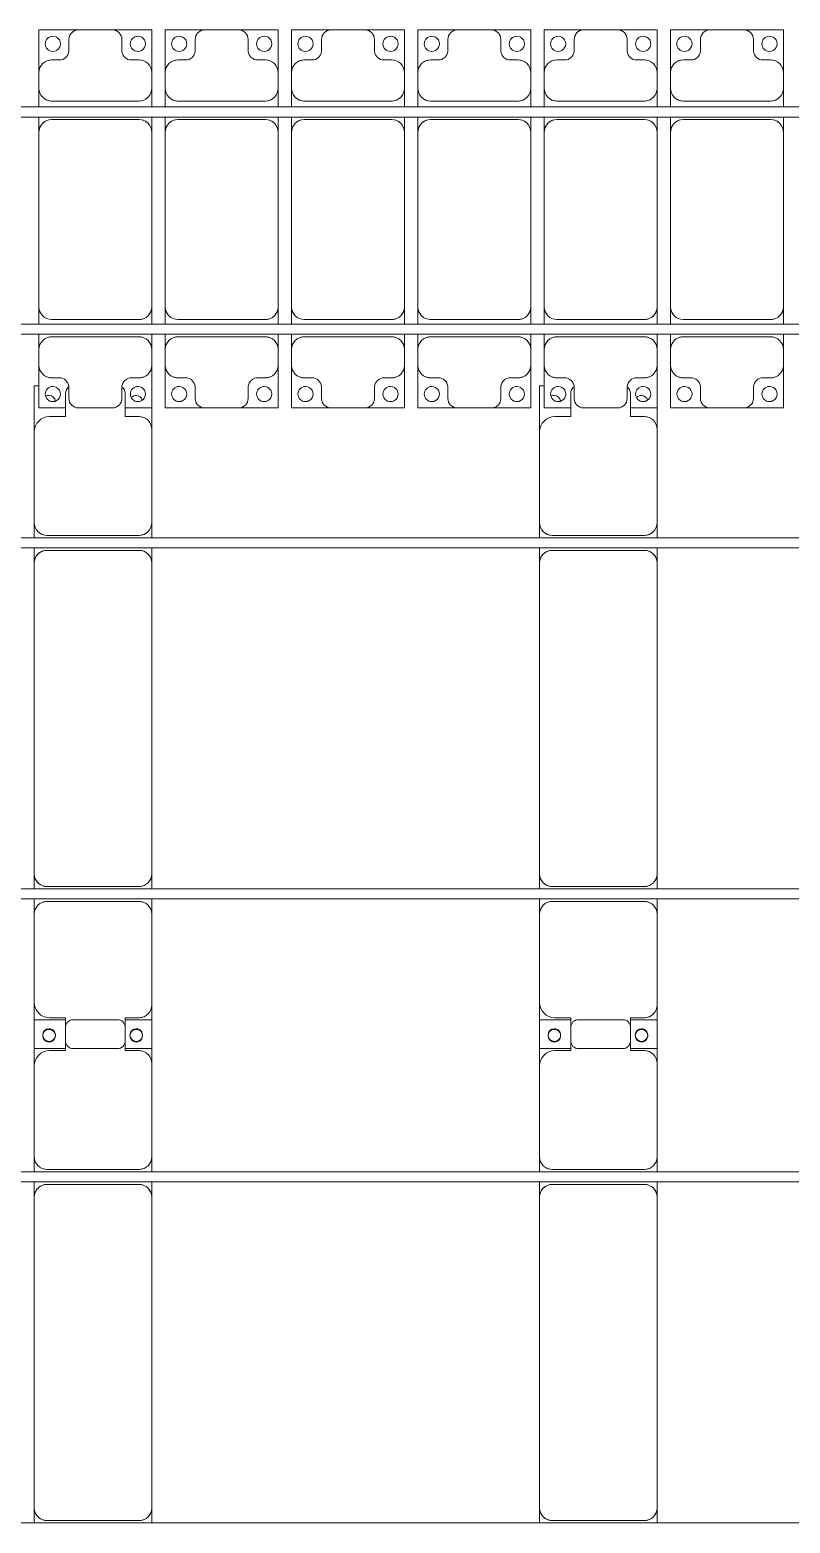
# Model space of a CAD drawing. Header units: millimetres. Extents: x -201615 to 10595, y 61217 to 115919.
# Drawn here: x -120134 to -117125, y 102841 to 108753 of the extents above; entities that cross this region are included whole.
import ezdxf

# ---------------------------------------------------------------- set-up
doc = ezdxf.new("R2010")
doc.units = ezdxf.units.MM
doc.layers.add('A-GENM', color=13, linetype='Continuous', lineweight=9)
doc.layers.add('S-BEAM', color=12, linetype='Continuous', lineweight=9)

# ---------------------------------------------------------------- blocks, each defined once
blk = doc.blocks.new('Dai phaodi lai - DẢI PHAO ĐI LẠI-38152-BỐ TRÍ KHUNG KẾT CẤU BÈ PIN 03')
at = {"layer": 'A-GENM', "color": 7}
for p, q in [((73776.8, 748.4), (73933.1, 748.4)), ((73776.8, 579.3), (73776.8, 748.4)), ((73895.1, 710.4), (73895.1, 670.7)), ((74066.9, 748.4), (73933.1, 748.4)), ((74066.9, 748.4), (74223.2, 748.4)), ((74104.9, 670.7), (74104.9, 710.4)), ((74223.2, 748.4), (74223.2, 579.3)), ((74276.8, 748.4), (74433.1, 748.4)), ((74276.8, 579.3), (74276.8, 748.4)), ((74395.1, 710.4), (74395.1, 670.7)), ((74566.9, 748.4), (74433.1, 748.4)), ((74566.9, 748.4), (74723.2, 748.4)), ((74604.9, 670.7), (74604.9, 710.4)), ((74723.2, 748.4), (74723.2, 579.3)), ((74776.8, 748.4), (74933.1, 748.4)), ((74776.8, 579.3), (74776.8, 748.4)), ((74895.1, 710.4), (74895.1, 670.7)), ((75066.9, 748.4), (74933.1, 748.4)), ((75066.9, 748.4), (75223.2, 748.4)), ((75104.9, 670.7), (75104.9, 710.4)), ((75223.2, 748.4), (75223.2, 579.3)), ((75276.8, 748.4), (75433.1, 748.4)), ((75276.8, 579.3), (75276.8, 748.4)), ((75395.1, 710.4), (75395.1, 670.7)), ((75566.9, 748.4), (75433.1, 748.4)), ((75566.9, 748.4), (75723.2, 748.4)), ((75604.9, 670.7), (75604.9, 710.4)), ((75723.2, 748.4), (75723.2, 579.3)), ((75776.8, 748.4), (75933.1, 748.4)), ((75776.8, 579.3), (75776.8, 748.4)), ((75895.1, 710.4), (75895.1, 670.7)), ((76066.9, 748.4), (75933.1, 748.4)), ((76066.9, 748.4), (76223.2, 748.4)), ((76104.9, 670.7), (76104.9, 710.4)), ((76223.2, 748.4), (76223.2, 579.3)), ((76276.8, 748.4), (76433.1, 748.4)), ((76276.8, 579.3), (76276.8, 748.4)), ((76395.1, 710.4), (76395.1, 670.7)), ((76566.9, 748.4), (76433.1, 748.4)), ((76566.9, 748.4), (76723.2, 748.4)), ((76604.9, 670.7), (76604.9, 710.4)), ((76723.2, 748.4), (76723.2, 579.3)), ((73864.3, 629.3), (73826.8, 629.3)), ((74173.2, 629.3), (74135.7, 629.3)), ((74364.3, 629.3), (74326.8, 629.3)), ((74673.2, 629.3), (74635.7, 629.3)), ((74864.3, 629.3), (74826.8, 629.3)), ((75173.2, 629.3), (75135.7, 629.3)), ((75364.3, 629.3), (75326.8, 629.3)), ((75673.2, 629.3), (75635.7, 629.3)), ((75864.3, 629.3), (75826.8, 629.3)), ((76173.2, 629.3), (76135.7, 629.3)), ((76364.3, 629.3), (76326.8, 629.3)), ((76673.2, 629.3), (76635.7, 629.3)), ((73776.8, 579.3), (73776.8, 516.7)), ((74223.2, 516.7), (74223.2, 579.3)), ((74276.8, 579.3), (74276.8, 516.7)), ((74723.2, 516.7), (74723.2, 579.3)), ((74776.8, 579.3), (74776.8, 516.7)), ((75223.2, 516.7), (75223.2, 579.3)), ((75276.8, 579.3), (75276.8, 516.7)), ((75723.2, 516.7), (75723.2, 579.3)), ((75776.8, 579.3), (75776.8, 516.7)), ((76223.2, 516.7), (76223.2, 579.3)), ((76276.8, 579.3), (76276.8, 516.7)), ((76723.2, 516.7), (76723.2, 579.3)), ((73776.8, 443.3), (73776.8, 516.7)), ((74223.2, 516.7), (74223.2, 443.3)), ((74276.8, 443.3), (74276.8, 516.7)), ((74723.2, 516.7), (74723.2, 443.3)), ((74776.8, 443.3), (74776.8, 516.7)), ((75223.2, 516.7), (75223.2, 443.3)), ((75276.8, 443.3), (75276.8, 516.7)), ((75723.2, 516.7), (75723.2, 443.3)), ((75776.8, 443.3), (75776.8, 516.7)), ((76223.2, 516.7), (76223.2, 443.3)), ((76276.8, 443.3), (76276.8, 516.7)), ((76723.2, 516.7), (76723.2, 443.3)), ((73826.8, 466.7), (74173.2, 466.7)), ((74326.8, 466.7), (74673.2, 466.7)), ((74826.8, 466.7), (75173.2, 466.7)), ((75326.8, 466.7), (75673.2, 466.7)), ((75826.8, 466.7), (76173.2, 466.7)), ((76326.8, 466.7), (76673.2, 466.7)), ((73776.8, 343.3), (73776.8, 403.3)), ((74173.2, 393.3), (73826.8, 393.3)), ((74223.2, 403.3), (74223.2, 343.3)), ((74276.8, 343.3), (74276.8, 403.3)), ((74673.2, 393.3), (74326.8, 393.3)), ((74723.2, 403.3), (74723.2, 343.3)), ((74776.8, 343.3), (74776.8, 403.3)), ((75173.2, 393.3), (74826.8, 393.3)), ((75223.2, 403.3), (75223.2, 343.3)), ((75276.8, 343.3), (75276.8, 403.3)), ((75673.2, 393.3), (75326.8, 393.3)), ((75723.2, 403.3), (75723.2, 343.3)), ((75776.8, 343.3), (75776.8, 403.3)), ((76173.2, 393.3), (75826.8, 393.3)), ((76223.2, 403.3), (76223.2, 343.3)), ((76276.8, 343.3), (76276.8, 403.3)), ((76673.2, 393.3), (76326.8, 393.3)), ((76723.2, 403.3), (76723.2, 343.3)), ((73776.8, 343.3), (73776.8, -348.3)), ((74223.2, -348.3), (74223.2, 343.3)), ((74276.8, 343.3), (74276.8, -348.3)), ((74723.2, -348.3), (74723.2, 343.3)), ((74776.8, 343.3), (74776.8, -348.3)), ((75223.2, -348.3), (75223.2, 343.3)), ((75276.8, 343.3), (75276.8, -348.3)), ((75723.2, -348.3), (75723.2, 343.3)), ((75776.8, 343.3), (75776.8, -348.3)), ((76223.2, -348.3), (76223.2, 343.3)), ((76276.8, 343.3), (76276.8, -348.3)), ((76723.2, -348.3), (76723.2, 343.3)), ((73776.8, -416.7), (73776.8, -348.3)), ((74223.2, -348.3), (74223.2, -416.7)), ((74276.8, -416.7), (74276.8, -348.3)), ((74723.2, -348.3), (74723.2, -416.7)), ((74776.8, -416.7), (74776.8, -348.3)), ((75223.2, -348.3), (75223.2, -416.7)), ((75276.8, -416.7), (75276.8, -348.3)), ((75723.2, -348.3), (75723.2, -416.7)), ((75776.8, -416.7), (75776.8, -348.3)), ((76223.2, -348.3), (76223.2, -416.7)), ((76276.8, -416.7), (76276.8, -348.3)), ((76723.2, -348.3), (76723.2, -416.7)), ((73826.8, -398.3), (74173.2, -398.3)), ((74326.8, -398.3), (74673.2, -398.3)), ((74826.8, -398.3), (75173.2, -398.3)), ((75326.8, -398.3), (75673.2, -398.3)), ((75826.8, -398.3), (76173.2, -398.3)), ((76326.8, -398.3), (76673.2, -398.3)), ((73776.8, -516.7), (73776.8, -456.7)), ((74173.2, -466.7), (73826.8, -466.7)), ((74223.2, -456.7), (74223.2, -516.7)), ((74276.8, -516.7), (74276.8, -456.7)), ((74673.2, -466.7), (74326.8, -466.7)), ((74723.2, -456.7), (74723.2, -516.7)), ((74776.8, -516.7), (74776.8, -456.7)), ((75173.2, -466.7), (74826.8, -466.7)), ((75223.2, -456.7), (75223.2, -516.7)), ((75276.8, -516.7), (75276.8, -456.7)), ((75673.2, -466.7), (75326.8, -466.7)), ((75723.2, -456.7), (75723.2, -516.7)), ((75776.8, -516.7), (75776.8, -456.7)), ((76173.2, -466.7), (75826.8, -466.7)), ((76223.2, -456.7), (76223.2, -516.7)), ((76276.8, -516.7), (76276.8, -456.7)), ((76673.2, -466.7), (76326.8, -466.7)), ((76723.2, -456.7), (76723.2, -516.7)), ((73776.8, -516.7), (73776.8, -579.3)), ((74223.2, -579.3), (74223.2, -516.7)), ((74276.8, -516.7), (74276.8, -579.3)), ((74723.2, -579.3), (74723.2, -516.7)), ((74776.8, -516.7), (74776.8, -579.3)), ((75223.2, -579.3), (75223.2, -516.7)), ((75276.8, -516.7), (75276.8, -579.3)), ((75723.2, -579.3), (75723.2, -516.7)), ((75776.8, -516.7), (75776.8, -579.3)), ((76223.2, -579.3), (76223.2, -516.7)), ((76276.8, -516.7), (76276.8, -579.3)), ((76723.2, -579.3), (76723.2, -516.7)), ((73776.8, -748.4), (73776.8, -579.3)), ((74223.2, -579.3), (74223.2, -748.4)), ((74276.8, -748.4), (74276.8, -579.3)), ((74723.2, -579.3), (74723.2, -748.4)), ((74776.8, -748.4), (74776.8, -579.3)), ((75223.2, -579.3), (75223.2, -748.4)), ((75276.8, -748.4), (75276.8, -579.3)), ((75723.2, -579.3), (75723.2, -748.4)), ((75776.8, -748.4), (75776.8, -579.3)), ((76223.2, -579.3), (76223.2, -748.4)), ((76276.8, -748.4), (76276.8, -579.3)), ((76723.2, -579.3), (76723.2, -748.4)), ((73826.8, -629.3), (73864.3, -629.3)), ((74135.7, -629.3), (74173.2, -629.3)), ((74326.8, -629.3), (74364.3, -629.3)), ((74635.7, -629.3), (74673.2, -629.3)), ((74826.8, -629.3), (74864.3, -629.3)), ((75135.7, -629.3), (75173.2, -629.3)), ((75326.8, -629.3), (75364.3, -629.3)), ((75635.7, -629.3), (75673.2, -629.3)), ((75826.8, -629.3), (75864.3, -629.3)), ((76135.7, -629.3), (76173.2, -629.3)), ((76326.8, -629.3), (76364.3, -629.3)), ((76635.7, -629.3), (76673.2, -629.3)), ((73895.1, -670.7), (73895.1, -710.4)), ((74104.9, -710.4), (74104.9, -670.7)), ((74395.1, -670.7), (74395.1, -710.4)), ((74604.9, -710.4), (74604.9, -670.7)), ((74895.1, -670.7), (74895.1, -710.4)), ((75104.9, -710.4), (75104.9, -670.7)), ((75395.1, -670.7), (75395.1, -710.4)), ((75604.9, -710.4), (75604.9, -670.7)), ((75895.1, -670.7), (75895.1, -710.4)), ((76104.9, -710.4), (76104.9, -670.7)), ((76395.1, -670.7), (76395.1, -710.4)), ((76604.9, -710.4), (76604.9, -670.7)), ((73881.6, -748.4), (73776.8, -748.4)), ((73933.1, -748.4), (74066.9, -748.4)), ((74223.2, -748.4), (74118, -748.4)), ((74433.1, -748.4), (74276.8, -748.4)), ((74433.1, -748.4), (74566.9, -748.4)), ((74723.2, -748.4), (74566.9, -748.4)), ((74933.1, -748.4), (74776.8, -748.4)), ((74933.1, -748.4), (75066.9, -748.4)), ((75223.2, -748.4), (75066.9, -748.4)), ((75433.1, -748.4), (75276.8, -748.4)), ((75433.1, -748.4), (75566.9, -748.4)), ((75723.2, -748.4), (75566.9, -748.4)), ((75881.6, -748.4), (75776.8, -748.4)), ((75933.1, -748.4), (76066.9, -748.4)), ((76223.2, -748.4), (76118, -748.4)), ((76433.1, -748.4), (76276.8, -748.4)), ((76433.1, -748.4), (76566.9, -748.4)), ((76723.2, -748.4), (76566.9, -748.4))]:
    blk.add_line(p, q, dxfattribs=at)
for centre, radius, start, end in [((73831.6, 693.3), 30, 90, 270), ((73831.6, 693.3), 30, 270, 90), ((73933.1, 710.4), 38, 90, 180), ((73933.1, 710.4), 38, 90, 120), ((74066.9, 710.4), 38, 360, 90), ((74066.9, 710.4), 38, 60, 90), ((74168.4, 693.3), 30, 90, 270), ((74168.4, 693.3), 30, 270, 90), ((74331.6, 693.3), 30, 90, 270), ((74331.6, 693.3), 30, 270, 90), ((74433.1, 710.4), 38, 90, 180), ((74433.1, 710.4), 38, 90, 120), ((74566.9, 710.4), 38, 0, 90), ((74566.9, 710.4), 38, 60, 90), ((74668.4, 693.3), 30, 90, 270), ((74668.4, 693.3), 30, 270, 90), ((74831.6, 693.3), 30, 90, 270), ((74831.6, 693.3), 30, 270, 90), ((74933.1, 710.4), 38, 90, 180), ((74933.1, 710.4), 38, 90, 120), ((75066.9, 710.4), 38, 0, 90), ((75066.9, 710.4), 38, 60, 90), ((75168.4, 693.3), 30, 90, 270), ((75168.4, 693.3), 30, 270, 90), ((75331.6, 693.3), 30, 90, 270), ((75331.6, 693.3), 30, 270, 90), ((75433.1, 710.4), 38, 90, 180), ((75433.1, 710.4), 38, 90, 120), ((75566.9, 710.4), 38, 360, 90), ((75566.9, 710.4), 38, 60, 90), ((75668.4, 693.3), 30, 90, 270), ((75668.4, 693.3), 30, 270, 90), ((75831.6, 693.3), 30, 90, 270), ((75831.6, 693.3), 30, 270, 90), ((75933.1, 710.4), 38, 90, 180), ((75933.1, 710.4), 38, 90, 120), ((76066.9, 710.4), 38, 0, 90), ((76066.9, 710.4), 38, 60, 90), ((76168.4, 693.3), 30, 90, 270), ((76168.4, 693.3), 30, 270, 90), ((76331.6, 693.3), 30, 90, 270), ((76331.6, 693.3), 30, 270, 90), ((76433.1, 710.4), 38, 90, 180), ((76433.1, 710.4), 38, 90, 120), ((76566.9, 710.4), 38, 0, 90), ((76566.9, 710.4), 38, 60, 90), ((76668.4, 693.3), 30, 90, 270), ((76668.4, 693.3), 30, 270, 90), ((73855.2, 668.2), 40, 283.18854, 3.50807), ((74144.8, 668.2), 40, 176.49193, 256.81146), ((74355.2, 668.2), 40, 283.18854, 3.50807), ((74644.8, 668.2), 40, 176.49193, 256.81146), ((74855.2, 668.2), 40, 283.18854, 3.50807), ((75144.8, 668.2), 40, 176.49193, 256.81146), ((75355.2, 668.2), 40, 283.18854, 3.50807), ((75644.8, 668.2), 40, 176.49193, 256.81146), ((75855.2, 668.2), 40, 283.18854, 3.50807), ((76144.8, 668.2), 40, 176.49193, 256.81146), ((76355.2, 668.2), 40, 283.18854, 3.50807), ((76644.8, 668.2), 40, 176.49193, 256.81146), ((73826.8, 579.3), 50, 90, 180), ((73826.8, 579.3), 50, 90, 120), ((74173.2, 579.3), 50, 0, 90), ((74173.2, 579.3), 50, 60.51193, 90), ((74326.8, 579.3), 50, 90, 180), ((74326.8, 579.3), 50, 90, 120), ((74673.2, 579.3), 50, 0, 90), ((74673.2, 579.3), 50, 60, 90), ((74826.8, 579.3), 50, 90, 180), ((74826.8, 579.3), 50, 90, 120), ((75173.2, 579.3), 50, 0, 90), ((75173.2, 579.3), 50, 60, 90), ((75326.8, 579.3), 50, 90, 180), ((75326.8, 579.3), 50, 90, 120), ((75673.2, 579.3), 50, 360, 90), ((75673.2, 579.3), 50, 60, 90), ((75826.8, 579.3), 50, 90, 180), ((75826.8, 579.3), 50, 90, 120), ((76173.2, 579.3), 50, 0, 90), ((76173.2, 579.3), 50, 60, 90), ((76326.8, 579.3), 50, 90, 180), ((76326.8, 579.3), 50, 90, 120), ((76673.2, 579.3), 50, 0, 90), ((76673.2, 579.3), 50, 60, 90), ((73826.8, 516.7), 50, 180, 270), ((73826.8, 516.7), 50, 240, 270), ((74173.2, 516.7), 50, 270, 0), ((74173.2, 516.7), 50, 270, 299.48561), ((74326.8, 516.7), 50, 180, 270), ((74326.8, 516.7), 50, 240, 270), ((74673.2, 516.7), 50, 270, 0), ((74673.2, 516.7), 50, 270, 300), ((74826.8, 516.7), 50, 180, 270), ((74826.8, 516.7), 50, 240, 270), ((75173.2, 516.7), 50, 270, 0), ((75173.2, 516.7), 50, 270, 300), ((75326.8, 516.7), 50, 180, 270), ((75326.8, 516.7), 50, 240, 270), ((75673.2, 516.7), 50, 270, 0), ((75673.2, 516.7), 50, 270, 300), ((75826.8, 516.7), 50, 180, 270), ((75826.8, 516.7), 50, 240, 270), ((76173.2, 516.7), 50, 270, 360), ((76173.2, 516.7), 50, 270, 300), ((76326.8, 516.7), 50, 180, 270), ((76326.8, 516.7), 50, 240, 270), ((76673.2, 516.7), 50, 270, 360), ((76673.2, 516.7), 50, 270, 300), ((73826.8, 343.3), 50, 90, 180), ((73826.8, 343.3), 50, 150, 180), ((73826.8, 343.3), 50, 105, 135), ((74173.2, 343.3), 50, 0, 90), ((74173.2, 343.3), 50, 45, 75), ((74326.8, 343.3), 50, 90, 180), ((74326.8, 343.3), 50, 150, 180), ((74326.8, 343.3), 50, 105, 135), ((74673.2, 343.3), 50, 0, 90), ((74673.2, 343.3), 50, 45, 75), ((74826.8, 343.3), 50, 90, 180), ((74826.8, 343.3), 50, 150, 180), ((74826.8, 343.3), 50, 105, 135), ((75173.2, 343.3), 50, 360, 90), ((75173.2, 343.3), 50, 45, 75), ((75326.8, 343.3), 50, 90, 180), ((75326.8, 343.3), 50, 150, 180), ((75326.8, 343.3), 50, 105, 135), ((75673.2, 343.3), 50, 0, 90), ((75673.2, 343.3), 50, 45, 75), ((75826.8, 343.3), 50, 90, 180), ((75826.8, 343.3), 50, 150, 180), ((75826.8, 343.3), 50, 105, 135), ((76173.2, 343.3), 50, 360, 90), ((76173.2, 343.3), 50, 45, 75), ((76326.8, 343.3), 50, 90, 180), ((76326.8, 343.3), 50, 150, 180), ((76326.8, 343.3), 50, 105, 135), ((76673.2, 343.3), 50, 0, 90), ((76673.2, 343.3), 50, 45, 75), ((73826.8, -348.3), 50, 180, 270), ((74173.2, -348.3), 50, 270, 360), ((74326.8, -348.3), 50, 180, 270), ((74673.2, -348.3), 50, 270, 0), ((74826.8, -348.3), 50, 180, 270), ((75173.2, -348.3), 50, 270, 0), ((75326.8, -348.3), 50, 180, 270), ((75673.2, -348.3), 50, 270, 360), ((75826.8, -348.3), 50, 180, 270), ((76173.2, -348.3), 50, 270, 0), ((76326.8, -348.3), 50, 180, 270), ((76673.2, -348.3), 50, 270, 0), ((73826.8, -348.3), 50, 195, 225), ((74173.2, -348.3), 50, 270, 299.47136), ((74173.2, -348.3), 50, 315, 345), ((74326.8, -348.3), 50, 195, 225), ((74673.2, -348.3), 50, 270, 300), ((74673.2, -348.3), 50, 315, 345), ((74826.8, -348.3), 50, 195, 225), ((75173.2, -348.3), 50, 270, 300), ((75173.2, -348.3), 50, 315, 345), ((75326.8, -348.3), 50, 195, 225), ((75673.2, -348.3), 50, 270, 300), ((75673.2, -348.3), 50, 315, 345), ((75826.8, -348.3), 50, 195, 225), ((76173.2, -348.3), 50, 270, 300), ((76173.2, -348.3), 50, 315, 345), ((76326.8, -348.3), 50, 195, 225), ((76673.2, -348.3), 50, 270, 300), ((76673.2, -348.3), 50, 315, 345), ((73826.8, -516.7), 50, 90, 180), ((73826.8, -516.7), 50, 90, 120), ((74173.2, -516.7), 50, 360, 90), ((74173.2, -516.7), 50, 60.52998, 90), ((74326.8, -516.7), 50, 90, 180), ((74326.8, -516.7), 50, 90, 120), ((74673.2, -516.7), 50, 360, 90), ((74673.2, -516.7), 50, 60, 90), ((74826.8, -516.7), 50, 90, 180), ((74826.8, -516.7), 50, 90, 120), ((75173.2, -516.7), 50, 0, 90), ((75173.2, -516.7), 50, 60, 90), ((75326.8, -516.7), 50, 90, 180), ((75326.8, -516.7), 50, 90, 120), ((75673.2, -516.7), 50, 360, 90), ((75673.2, -516.7), 50, 60, 90), ((75826.8, -516.7), 50, 90, 180), ((75826.8, -516.7), 50, 90, 120), ((76173.2, -516.7), 50, 360, 90), ((76173.2, -516.7), 50, 60, 90), ((76326.8, -516.7), 50, 90, 180), ((76326.8, -516.7), 50, 90, 120), ((76673.2, -516.7), 50, 360, 90), ((76673.2, -516.7), 50, 60, 90), ((73826.8, -579.3), 50, 180, 270), ((74173.2, -579.3), 50, 270, 0), ((74326.8, -579.3), 50, 180, 270), ((74673.2, -579.3), 50, 270, 0), ((74826.8, -579.3), 50, 180, 270), ((75173.2, -579.3), 50, 270, 0), ((75326.8, -579.3), 50, 180, 270), ((75673.2, -579.3), 50, 270, 360), ((75826.8, -579.3), 50, 180, 270), ((76173.2, -579.3), 50, 270, 0), ((76326.8, -579.3), 50, 180, 270), ((76673.2, -579.3), 50, 270, 360), ((73826.8, -579.3), 50, 240, 270), ((73855.2, -668.2), 40, 356.49193, 76.81146), ((74144.8, -668.2), 40, 103.18854, 183.50807), ((74173.2, -579.3), 50, 270, 299.46756), ((74326.8, -579.3), 50, 240, 270), ((74355.2, -668.2), 40, 356.49193, 76.81146), ((74644.8, -668.2), 40, 103.18854, 183.50807), ((74673.2, -579.3), 50, 270, 300), ((74826.8, -579.3), 50, 240, 270), ((74855.2, -668.2), 40, 356.49193, 76.81146), ((75144.8, -668.2), 40, 103.18854, 183.50807), ((75173.2, -579.3), 50, 270, 300), ((75326.8, -579.3), 50, 240, 270), ((75355.2, -668.2), 40, 356.49193, 76.81146), ((75644.8, -668.2), 40, 103.18854, 183.50807), ((75673.2, -579.3), 50, 270, 300), ((75826.8, -579.3), 50, 240, 270), ((75855.2, -668.2), 40, 356.49193, 76.81146), ((76144.8, -668.2), 40, 103.18854, 183.50807), ((76173.2, -579.3), 50, 270, 300), ((76326.8, -579.3), 50, 240, 270), ((76355.2, -668.2), 40, 356.49193, 76.81146), ((76644.8, -668.2), 40, 103.18854, 183.50807), ((76673.2, -579.3), 50, 270, 300), ((73831.6, -693.3), 30, 90, 270), ((73831.6, -693.3), 30, 270, 90), ((74168.4, -693.3), 30, 90, 270), ((74168.4, -693.3), 30, 270, 90), ((74331.6, -693.3), 30, 90, 270), ((74331.6, -693.3), 30, 270, 90), ((74668.4, -693.3), 30, 90, 270), ((74668.4, -693.3), 30, 270, 90), ((74831.6, -693.3), 30, 90, 270), ((74831.6, -693.3), 30, 270, 90), ((75168.4, -693.3), 30, 90, 270), ((75168.4, -693.3), 30, 270, 90), ((75331.6, -693.3), 30, 90, 270), ((75331.6, -693.3), 30, 270, 90), ((75668.4, -693.3), 30, 90, 270), ((75668.4, -693.3), 30, 270, 90), ((75831.6, -693.3), 30, 90, 270), ((75831.6, -693.3), 30, 270, 90), ((76168.4, -693.3), 30, 90, 270), ((76168.4, -693.3), 30, 270, 90), ((76331.6, -693.3), 30, 90, 270), ((76331.6, -693.3), 30, 270, 90), ((76668.4, -693.3), 30, 90, 270), ((76668.4, -693.3), 30, 270, 90), ((73933.1, -710.4), 38, 180, 270), ((74066.9, -710.4), 38, 270, 360), ((74433.1, -710.4), 38, 180, 270), ((74433.1, -710.4), 38, 240, 270), ((74566.9, -710.4), 38, 270, 360), ((74566.9, -710.4), 38, 270, 300), ((74933.1, -710.4), 38, 180, 270), ((74933.1, -710.4), 38, 240, 270), ((75066.9, -710.4), 38, 270, 360), ((75066.9, -710.4), 38, 270, 300), ((75433.1, -710.4), 38, 180, 270), ((75433.1, -710.4), 38, 240, 270), ((75566.9, -710.4), 38, 270, 0), ((75566.9, -710.4), 38, 270, 300), ((75933.1, -710.4), 38, 180, 270), ((76066.9, -710.4), 38, 270, 360), ((76433.1, -710.4), 38, 180, 270), ((76433.1, -710.4), 38, 240, 270), ((76566.9, -710.4), 38, 270, 360), ((76566.9, -710.4), 38, 270, 300)]:
    blk.add_arc(centre, radius, start, end, dxfattribs=at)
blk = doc.blocks.new('Dai phao do pin - DẢI PHAO ĐỠ PIN-V13-BỐ TRÍ KHUNG KẾT CẤU BÈ PIN 03')
at = {"layer": 'A-GENM', "color": 7}
for p, q in [((29440.3, 241.6), (29499.7, 241.6)), ((30730.3, 241.6), (29499.7, 241.6)), ((30730.3, 241.6), (30790.3, 241.6)), ((30830.3, 241.6), (30889.7, 241.6)), ((31249.7, 241.6), (30889.7, 241.6)), ((31249.7, 241.6), (31432.2, 241.6)), ((31317.8, 241.6), (31500.3, 241.6)), ((31317.8, 118.2), (31317.8, 241.6)), ((31432.2, 241.6), (31432.2, 118.2)), ((31850.3, 241.6), (31500.3, 241.6)), ((31850.3, 241.6), (31910.3, 241.6)), ((31950.3, 241.6), (32009.7, 241.6)), ((33240.3, 241.6), (32009.7, 241.6)), ((33240.3, 241.6), (33300.3, 241.6)), ((33340.3, 241.6), (33399.7, 241.6)), ((33759.7, 241.6), (33399.7, 241.6)), ((33759.7, 241.6), (33942.2, 241.6)), ((33942.2, 241.6), (33942.2, 223.1)), ((29449.7, 191.6), (29449.7, -173.4)), ((30780.3, -173.4), (30780.3, 191.6)), ((30839.7, 191.6), (30839.7, -173.4)), ((31309.7, 118.2), (31309.7, 181.6)), ((31440.3, 181.6), (31440.3, 118.2)), ((31900.3, -173.4), (31900.3, 191.6)), ((31959.7, 191.6), (31959.7, -173.4)), ((33290.3, -173.4), (33290.3, 191.6)), ((33349.7, 191.6), (33349.7, -173.4)), ((33819.7, 118.2), (33819.7, 181.6)), ((31402.2, 118.2), (31309.7, 118.2)), ((31317.8, 88.2), (31317.8, -88.2)), ((31440.3, 118.2), (31347.8, 118.2)), ((31432.2, -88.2), (31432.2, 88.2)), ((33912.2, 118.2), (33819.7, 118.2)), ((31309.7, -173.4), (31309.7, -118.2)), ((31309.7, -118.2), (31402.2, -118.2)), ((31317.8, -223.4), (31317.8, -118.2)), ((31347.8, -118.2), (31440.3, -118.2)), ((31432.2, -118.2), (31432.2, -223.4)), ((31440.3, -118.2), (31440.3, -173.4)), ((33819.7, -173.4), (33819.7, -118.2)), ((33819.7, -118.2), (33912.2, -118.2)), ((29499.7, -223.4), (29440.3, -223.4)), ((29499.7, -223.4), (30730.3, -223.4)), ((30790.3, -223.4), (30730.3, -223.4)), ((30889.7, -223.4), (30830.3, -223.4)), ((30889.7, -223.4), (31259.7, -223.4)), ((31432.2, -223.4), (31259.7, -223.4)), ((31490.3, -223.4), (31317.8, -223.4)), ((31490.3, -223.4), (31850.3, -223.4)), ((31910.3, -223.4), (31850.3, -223.4)), ((32009.7, -223.4), (31950.3, -223.4)), ((32009.7, -223.4), (33240.3, -223.4)), ((33300.3, -223.4), (33240.3, -223.4)), ((33399.7, -223.4), (33340.3, -223.4)), ((33399.7, -223.4), (33769.7, -223.4)), ((33854, -223.4), (33769.7, -223.4))]:
    blk.add_line(p, q, dxfattribs=at)
for centre, radius, start, end in [((29499.7, 191.6), 50, 90, 180), ((30730.3, 191.6), 50, 360, 90), ((30730.3, 191.6), 50, 15, 75), ((30889.7, 191.6), 50, 90, 180), ((31249.7, 181.6), 60, 360, 90), ((31500.3, 181.6), 60, 90, 180), ((31850.3, 191.6), 50, 360, 90), ((32009.7, 191.6), 50, 90, 180), ((33240.3, 191.6), 50, 360, 90), ((33240.3, 191.6), 50, 15, 75), ((33399.7, 191.6), 50, 90, 180), ((33759.7, 181.6), 60, 360, 90), ((29499.7, 191.6), 50, 120, 180), ((30889.7, 191.6), 50, 150, 180), ((31368.6, 183.2), 25, 360, 180), ((31368.6, 183.2), 25, 180, 0), ((31371.4, 183.2), 25, 0, 180), ((31371.4, 183.2), 25, 180, 360), ((31850.3, 191.6), 50, 360, 30), ((32009.7, 191.6), 50, 120, 180), ((33399.7, 191.6), 50, 150, 180), ((33878.6, 183.2), 25, 275.38345, 0), ((33878.6, 183.2), 25, 360, 30), ((31347.8, 88.2), 30, 90, 180), ((31402.2, 88.2), 30, 0, 90), ((33912.2, 88.2), 30, 34.32608, 90), ((31347.8, -88.2), 30, 180, 270), ((31402.2, -88.2), 30, 270, 360), ((33912.2, -88.2), 30, 270, 324.82922), ((29499.7, -173.4), 50, 180, 270), ((29499.7, -173.4), 50, 180, 210), ((30730.3, -173.4), 50, 270, 360), ((30730.3, -173.4), 50, 330, 360), ((30889.7, -173.4), 50, 180, 270), ((30889.7, -173.4), 50, 180, 210), ((31259.7, -173.4), 50, 270, 360), ((31259.7, -173.4), 50, 330.57652, 0), ((31368.6, -161.8), 25, 360, 180), ((31368.6, -161.8), 25, 180, 0), ((31371.4, -161.8), 25, 360, 180), ((31371.4, -161.8), 25, 180, 0), ((31490.3, -173.4), 50, 180, 270), ((31490.3, -173.4), 50, 180, 209.42584), ((31850.3, -173.4), 50, 270, 360), ((31850.3, -173.4), 50, 330, 360), ((32009.7, -173.4), 50, 180, 270), ((32009.7, -173.4), 50, 180, 210), ((33240.3, -173.4), 50, 270, 360), ((33240.3, -173.4), 50, 330, 360), ((33399.7, -173.4), 50, 180, 270), ((33399.7, -173.4), 50, 180, 210), ((33769.7, -173.4), 50, 270, 0), ((33769.7, -173.4), 50, 330.53518, 0), ((33878.6, -161.8), 25, 285, 0), ((33878.6, -161.8), 25, 0, 45), ((29499.7, -173.4), 50, 225, 255), ((30730.3, -173.4), 50, 285, 315), ((32009.7, -173.4), 50, 225, 255), ((33240.3, -173.4), 50, 285, 315)]:
    blk.add_arc(centre, radius, start, end, dxfattribs=at)
blk = doc.blocks.new('Dai phao do pin - DẢI PHAO ĐỠ PIN-V14-BỐ TRÍ KHUNG KẾT CẤU BÈ PIN 03')
at = {"layer": 'A-GENM', "color": 7}
for p, q in [((29440.3, 241.6), (29499.7, 241.6)), ((30730.3, 241.6), (29499.7, 241.6)), ((30730.3, 241.6), (30790.3, 241.6)), ((30830.3, 241.6), (30889.7, 241.6)), ((31249.7, 241.6), (30889.7, 241.6)), ((31249.7, 241.6), (31432.2, 241.6)), ((31317.8, 241.6), (31500.3, 241.6)), ((31317.8, 118.2), (31317.8, 241.6)), ((31432.2, 241.6), (31432.2, 118.2)), ((31850.3, 241.6), (31500.3, 241.6)), ((31850.3, 241.6), (31910.3, 241.6)), ((31950.3, 241.6), (32009.7, 241.6)), ((33240.3, 241.6), (32009.7, 241.6)), ((33240.3, 241.6), (33300.3, 241.6)), ((33340.3, 241.6), (33399.7, 241.6)), ((33759.7, 241.6), (33399.7, 241.6)), ((33759.7, 241.6), (33942.2, 241.6)), ((33942.2, 241.6), (33942.2, 223.1)), ((29449.7, 191.6), (29449.7, -173.4)), ((30780.3, -173.4), (30780.3, 191.6)), ((30839.7, 191.6), (30839.7, -173.4)), ((31309.7, 118.2), (31309.7, 181.6)), ((31440.3, 181.6), (31440.3, 118.2)), ((31900.3, -173.4), (31900.3, 191.6)), ((31959.7, 191.6), (31959.7, -173.4)), ((33290.3, -173.4), (33290.3, 191.6)), ((33349.7, 191.6), (33349.7, -173.4)), ((33819.7, 118.2), (33819.7, 181.6)), ((31402.2, 118.2), (31309.7, 118.2)), ((31317.8, 88.2), (31317.8, -88.2)), ((31440.3, 118.2), (31347.8, 118.2)), ((31432.2, -88.2), (31432.2, 88.2)), ((33912.2, 118.2), (33819.7, 118.2)), ((31309.7, -173.4), (31309.7, -118.2)), ((31309.7, -118.2), (31402.2, -118.2)), ((31317.8, -223.4), (31317.8, -118.2)), ((31347.8, -118.2), (31440.3, -118.2)), ((31432.2, -118.2), (31432.2, -223.4)), ((31440.3, -118.2), (31440.3, -173.4)), ((33819.7, -173.4), (33819.7, -118.2)), ((33819.7, -118.2), (33912.2, -118.2)), ((29499.7, -223.4), (29440.3, -223.4)), ((29499.7, -223.4), (30730.3, -223.4)), ((30790.3, -223.4), (30730.3, -223.4)), ((30889.7, -223.4), (30830.3, -223.4)), ((30889.7, -223.4), (31259.7, -223.4)), ((31432.2, -223.4), (31259.7, -223.4)), ((31490.3, -223.4), (31317.8, -223.4)), ((31490.3, -223.4), (31850.3, -223.4)), ((31910.3, -223.4), (31850.3, -223.4)), ((32009.7, -223.4), (31950.3, -223.4)), ((32009.7, -223.4), (33240.3, -223.4)), ((33300.3, -223.4), (33240.3, -223.4)), ((33399.7, -223.4), (33340.3, -223.4)), ((33399.7, -223.4), (33769.7, -223.4)), ((33854, -223.4), (33769.7, -223.4))]:
    blk.add_line(p, q, dxfattribs=at)
for centre, radius, start, end in [((29499.7, 191.6), 50, 90, 180), ((30730.3, 191.6), 50, 360, 90), ((30730.3, 191.6), 50, 15, 75), ((30889.7, 191.6), 50, 90, 180), ((31249.7, 181.6), 60, 360, 90), ((31500.3, 181.6), 60, 90, 180), ((31850.3, 191.6), 50, 360, 90), ((32009.7, 191.6), 50, 90, 180), ((33240.3, 191.6), 50, 360, 90), ((33240.3, 191.6), 50, 15, 75), ((33399.7, 191.6), 50, 90, 180), ((33759.7, 181.6), 60, 360, 90), ((29499.7, 191.6), 50, 120, 180), ((30889.7, 191.6), 50, 150, 180), ((31368.6, 183.2), 25, 360, 180), ((31368.6, 183.2), 25, 180, 0), ((31371.4, 183.2), 25, 0, 180), ((31371.4, 183.2), 25, 180, 360), ((31850.3, 191.6), 50, 360, 30), ((32009.7, 191.6), 50, 120, 180), ((33399.7, 191.6), 50, 150, 180), ((33878.6, 183.2), 25, 275.38345, 0), ((33878.6, 183.2), 25, 360, 30), ((31347.8, 88.2), 30, 90, 180), ((31402.2, 88.2), 30, 0, 90), ((33912.2, 88.2), 30, 34.32608, 90), ((31347.8, -88.2), 30, 180, 270), ((31402.2, -88.2), 30, 270, 360), ((33912.2, -88.2), 30, 270, 324.82922), ((29499.7, -173.4), 50, 180, 270), ((29499.7, -173.4), 50, 180, 210), ((30730.3, -173.4), 50, 270, 360), ((30730.3, -173.4), 50, 330, 360), ((30889.7, -173.4), 50, 180, 270), ((30889.7, -173.4), 50, 180, 210), ((31259.7, -173.4), 50, 270, 360), ((31259.7, -173.4), 50, 330, 0), ((31368.6, -161.8), 25, 360, 180), ((31368.6, -161.8), 25, 180, 0), ((31371.4, -161.8), 25, 360, 180), ((31371.4, -161.8), 25, 180, 0), ((31490.3, -173.4), 50, 180, 270), ((31490.3, -173.4), 50, 180, 210), ((31850.3, -173.4), 50, 270, 360), ((31850.3, -173.4), 50, 330, 360), ((32009.7, -173.4), 50, 180, 270), ((32009.7, -173.4), 50, 180, 210), ((33240.3, -173.4), 50, 270, 360), ((33240.3, -173.4), 50, 330, 360), ((33399.7, -173.4), 50, 180, 270), ((33399.7, -173.4), 50, 180, 210), ((33769.7, -173.4), 50, 270, 0), ((33769.7, -173.4), 50, 330, 0), ((33878.6, -161.8), 25, 285, 0), ((33878.6, -161.8), 25, 0, 45), ((29499.7, -173.4), 50, 225, 255), ((30730.3, -173.4), 50, 285, 315), ((32009.7, -173.4), 50, 225, 255), ((33240.3, -173.4), 50, 285, 315)]:
    blk.add_arc(centre, radius, start, end, dxfattribs=at)
blk = doc.blocks.new('Dầm C52 - Dầm C52-37700-BỐ TRÍ KHUNG KẾT CẤU BÈ PIN 03')
at = {"layer": 'S-BEAM', "color": 1, "lineweight": 18}
for p, q in [((-50562.7, 20), (50562.7, 20)), ((50562.7, -20), (-50562.7, -20))]:
    blk.add_line(p, q, dxfattribs=at)
blk = doc.blocks.new('HOBANMONG_BEPIN 3_rvt-1-BỐ TRÍ KHUNG KẾT CẤU BÈ PIN 03')
at = {"layer": 'A-GENM', "lineweight": 9}
for name, p, rotation in [('Dai phaodi lai - DẢI PHAO ĐI LẠI-38152-BỐ TRÍ KHUNG KẾT CẤU BÈ PIN 03', (-193874.7, 108003.4), 0.0007586094741477002), ('Dai phao do pin - DẢI PHAO ĐỠ PIN-V13-BỐ TRÍ KHUNG KẾT CẤU BÈ PIN 03', (-119874.4, 73402), 90.00075860989254), ('Dai phao do pin - DẢI PHAO ĐỠ PIN-V14-BỐ TRÍ KHUNG KẾT CẤU BÈ PIN 03', (-117874.4, 73402), 90.00075860989254)]:
    blk.add_blockref(name, p, dxfattribs=dict(at, rotation=rotation))
at = {"layer": 'S-BEAM', "lineweight": 9, "rotation": 180.0007586094741}
for p in [(-143909.2, 108427.4), (-143909.2, 107567.4), (-143909.2, 106722), (-143909.2, 105332), (-143909.2, 104212), (-143909.2, 102822)]:
    blk.add_blockref('Dầm C52 - Dầm C52-37700-BỐ TRÍ KHUNG KẾT CẤU BÈ PIN 03', p, dxfattribs=at)

msp = doc.modelspace()

# ---------------------------------------------------------------- block references
at = {"lineweight": 5}
msp.add_blockref('HOBANMONG_BEPIN 3_rvt-1-BỐ TRÍ KHUNG KẾT CẤU BÈ PIN 03', (0, 0), dxfattribs=at)

doc.saveas('drawing.dxf')
